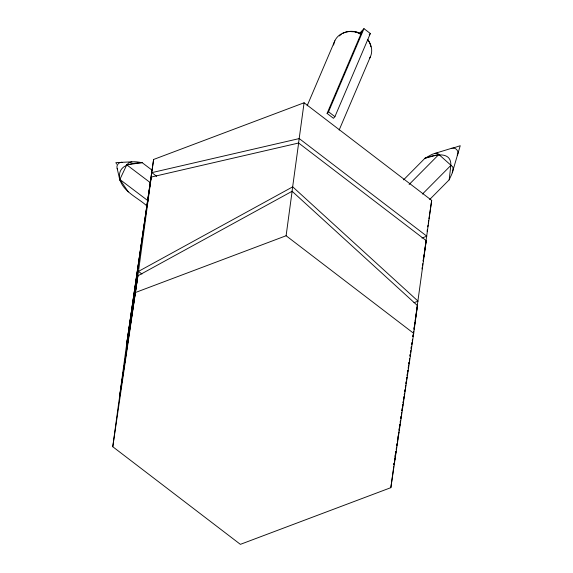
<?xml version="1.0" encoding="UTF-8"?>
<svg xmlns="http://www.w3.org/2000/svg" width="573" height="573" viewBox="0 0 573 573"><rect width="100%" height="100%" fill="white"/><g stroke="black" fill="none" stroke-linecap="round" stroke-linejoin="round"><path stroke-width="0.86" d="M450.815 165.425L449.196 179.85C450.75 175.761 453.952 171.506 452.785 166.893L437.435 153.213C432.78 152.984 428.955 156.379 424.987 158.263C433.51 154.789 451.596 150.455 450.829 165.454L422.473 194.039M112.774 446.739L118.79 402.26L137.885 275.821L292.115 191.275L417.459 305.588L413.706 333.364L390.843 487.666L240.381 544.35L112.774 446.739L137.885 275.821M151.236 177.064L138.487 271.387L119.392 397.827L126.081 348.341L151.236 177.064L298.64 143.014L426.24 240.631L415.189 320.622M153.621 159.459L126.676 343.907L153.621 159.459L304.084 102.775L431.684 200.385L424.321 253.008M413.706 333.364L286.106 235.747L292.115 191.275M298.64 143.014L291.972 191.855M304.084 102.775L298.497 143.594M390.843 487.666L393.737 466.623M394.518 460.456L394.754 458.701M395.112 456.058L395.349 454.303M394.468 461.308L394.861 458.651M395.119 456.882L395.384 455.112M395.642 453.343L395.9 451.574M396.294 448.917L396.552 447.148M396.817 445.379L397.075 443.609M397.333 441.84L397.726 439.183M397.984 437.414L398.249 435.645M398.507 433.876L398.772 432.106M399.424 427.68L399.03 430.337L399.997 424.149M399.682 425.911L399.94 424.142M400.205 422.373L400.463 420.603L400.255 422.38M400.856 417.953L401.114 416.184M401.379 414.408L401.637 412.639M402.289 408.22L401.895 410.87L402.862 404.688M402.547 406.45L402.812 404.681M403.07 402.905L403.328 401.136M403.721 398.486L403.979 396.717M404.244 394.947L404.502 393.178M404.767 391.409L405.025 389.633L404.817 391.416M405.419 386.983L405.677 385.214M405.935 383.444L406.2 381.675M406.586 379.018L406.851 377.249M407.109 375.48L407.374 373.711M407.632 371.941L407.89 370.172L407.682 371.949M408.284 367.515L408.542 365.746M408.807 363.977L409.065 362.208M409.974 356.012L410.239 354.243M410.497 352.474L410.762 350.705L410.555 352.481M411.149 348.047L411.414 346.278M411.672 344.509L411.93 342.74M412.846 336.544L413.104 334.775M413.369 333.006L413.627 331.237M414.021 328.587L414.279 326.811M414.537 325.041L414.931 322.391M394.002 464.853L394.26 463.084M394.518 461.315L395.957 451.581M396.215 449.812L396.609 447.155M396.867 445.386L397.125 443.617M397.39 441.847L398.299 435.652M398.564 433.883L398.822 432.114M400.778 418.842L401.164 416.191M401.429 414.422L401.687 412.653M403.12 402.919L403.385 401.15M403.643 399.381L404.037 396.724M404.294 394.955L404.559 393.185M405.34 387.878L405.727 385.221M405.992 383.452L406.25 381.682M406.515 379.913L406.902 377.256M407.159 375.487L407.424 373.718M408.205 368.41L408.599 365.753M408.857 363.984L409.115 362.215M409.38 360.446L409.638 358.677M410.032 356.019L410.289 354.25M411.07 348.943L411.464 346.285M411.722 344.516L411.987 342.747M412.245 340.978L412.51 339.209M412.897 336.559L413.162 334.782M413.42 333.013L413.677 331.244M413.942 329.475L414.329 326.825M414.594 325.056L417.459 305.588M427.107 231.248L427.372 229.487M427.766 226.836L428.024 225.074M428.289 223.312L428.676 220.669M428.941 218.9L431.684 200.385M423.132 260.973L423.526 258.316M423.791 256.546L424.056 254.777M422 268.945L422.265 267.176M422.53 265.406L422.795 263.63M423.196 260.98L426.24 240.631M452.269 172.752L460.226 145.707L453.229 148.013M307.149 105.783L334.84 40.812M342.797 33.399A18.257 15.829 23.1 0 1 359.772 33.148L363.97 28.65L370.351 33.528L334.911 116.67L333.457 118.289L327.083 113.411L361.964 31.572L359.851 33.929M327.083 113.411L328.53 111.785L363.97 28.65M339.152 130.042L370.351 56.856M146.817 205.879C137.993 197.742 123.446 191.976 119.85 179.485L126.769 164.845L142.125 162.646L152.103 170.195M369.205 34.81L370.351 33.528M403.564 179.858L424.973 158.241L438.71 154.631L409.108 184.513M429.664 199.533L449.189 179.822M126.769 164.874L128.882 162.768C133.072 160.827 137.792 162.037 142.125 162.675C130.529 163.04 116.935 165.153 119.85 179.485M135.636 292.438L286.106 235.747M421.957 238.039L426.842 236.198L299.242 138.58L151.838 172.631L156.673 176.326M413.985 302.687L418.061 301.154L292.717 186.841L138.487 271.387L141.939 274.03M434.85 153.399L452.197 148.128M120.932 162.374L131.933 161.837M126.769 164.845L150.291 182.644M148.357 201.023L119.85 179.449L128.288 191.883M328.53 111.785L334.911 116.67M116.656 164.143L115.846 162.632L122.035 162.36A4.462 4.097 -52.9 0 0 117.673 164.53A4.462 4.097 -52.9 0 0 117.637 169.336M117.157 168.355L119.979 180.739M339.374 35.941A18.257 15.829 23.1 0 1 341.336 34.308M367.665 39.437A18.257 15.829 23.1 0 1 370.867 46.85M367.587 39.551A19.482 16.896 23.1 0 1 369.513 58.41M333.615 45.059A19.482 16.896 23.1 0 1 361.176 34.244M351.27 31.665A16.624 14.411 23.1 0 1 352.968 31.68M355.525 32.002A16.624 14.411 23.1 0 1 359.651 33.327M451.273 148.522A4.462 3.76 44.7 0 1 456.717 149.682A4.462 3.76 44.7 0 1 457.19 155.104M394.16 463.099L393.923 464.853L394.21 463.077"/></g></svg>
